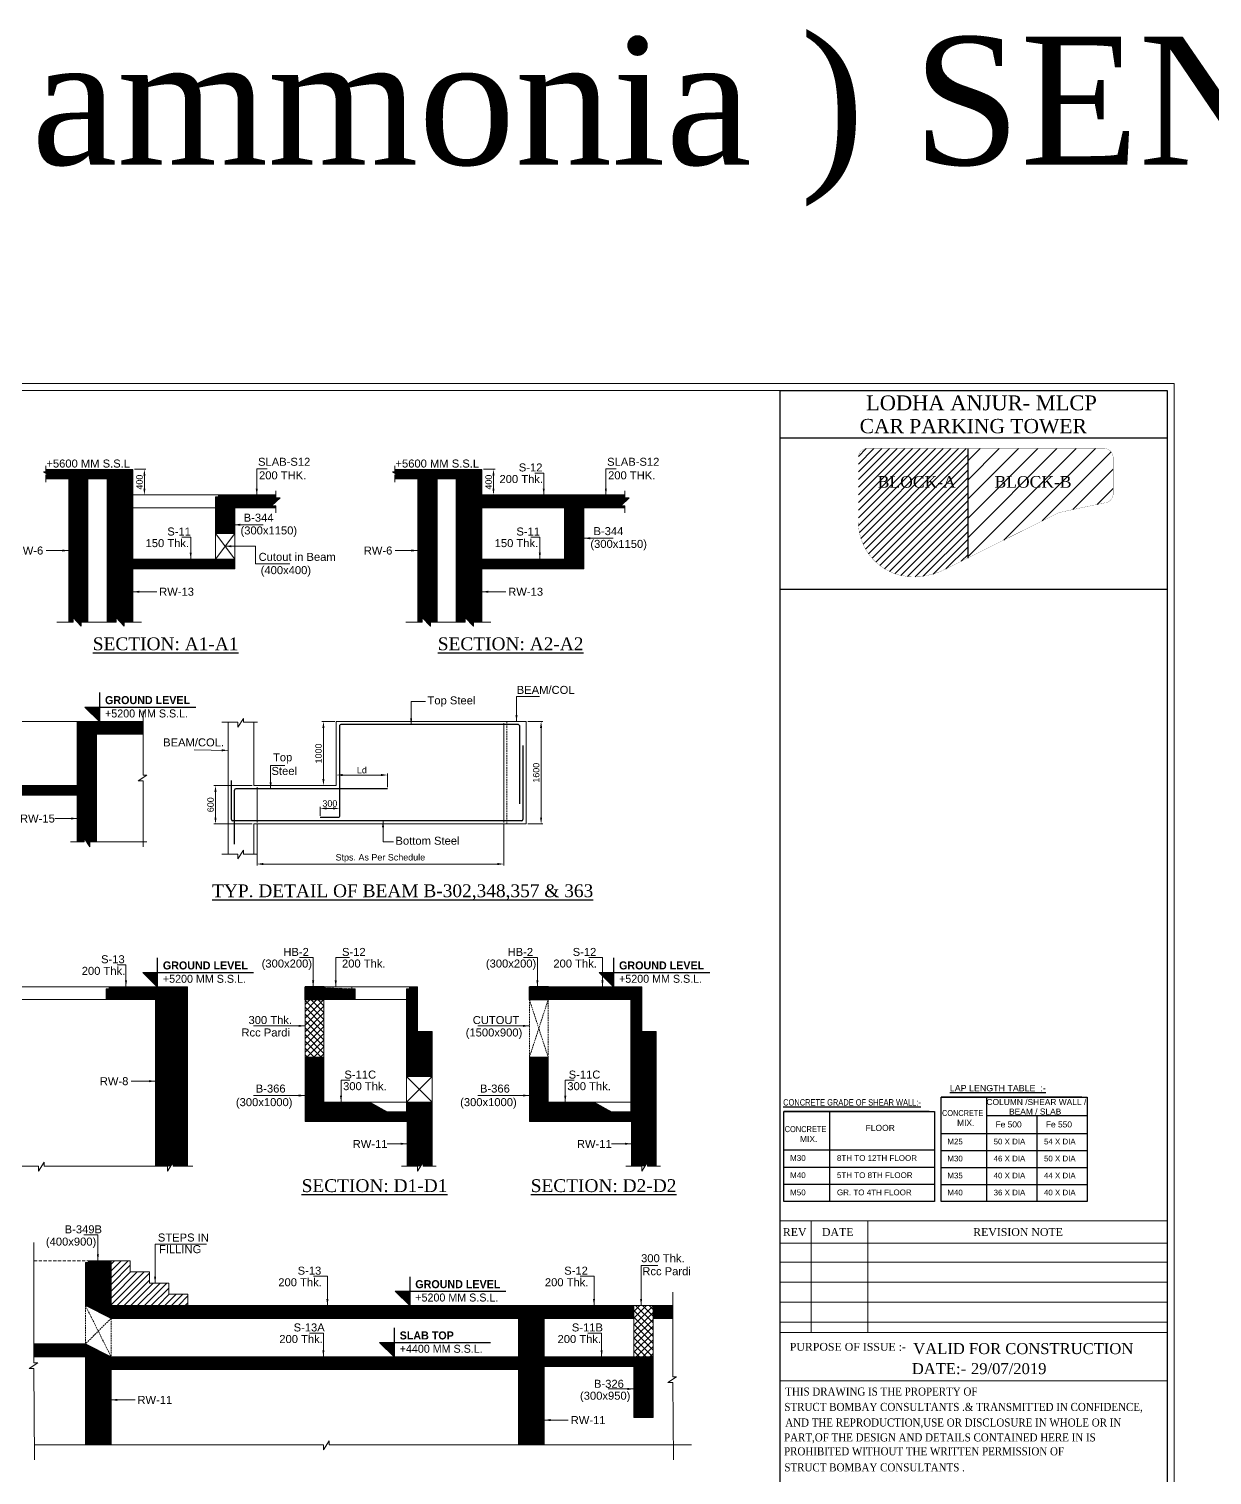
# Model space of a CAD drawing. Header units: millimetres. Extents: x -954 to 225541, y -300291 to -180647.
# Drawn here: x 172834 to 191301, y -223649 to -201078 of the extents above; entities that cross this region are included whole.
import ezdxf
from ezdxf.enums import TextEntityAlignment as Align

# ---------------------------------------------------------------- set-up
doc = ezdxf.new("R2010")
doc.units = ezdxf.units.MM
doc.header["$LTSCALE"] = 100
doc.header["$MEASUREMENT"] = 0
doc.header["$PDMODE"] = 3
doc.linetypes.add('DASHED', pattern=[0.75, 0.5, -0.25])
doc.linetypes.add('HIDDEN', pattern=[0.375, 0.25, -0.125])
doc.layers.add('Col. sch.', color=4, linetype='Continuous')
doc.layers.add('SHEET', color=7, linetype='Continuous')
for name, color, linetype, lineweight in [('CONCRETE', 7, 'Continuous', 20), ('D-sheet', 42, 'Continuous', 13), ('DIM', 8, 'Continuous', 13), ('HATCH', 251, 'Continuous', 9), ('LINE- 1', 7, 'Continuous', 25), ('MAIN TEXT', 6, 'Continuous', 25), ('REINF', 4, 'Continuous', 30), ('S- LEVEL', 1, 'Continuous', 25), ('SHADE', 252, 'Continuous', 13), ('STPS.', 3, 'Continuous', 18), ('SUNK', 251, 'Continuous', 9), ('TEXT', 255, 'Continuous', 25)]:
    doc.layers.add(name, color=color, linetype=linetype, lineweight=lineweight)
doc.styles.add('03_ALL SECTIONS.$0$STD-125', font='', dxfattribs={"height": 250})
doc.styles.add('ARIAL', font='arial.ttf')
doc.styles.add('STYLE3', font='times.ttf', dxfattribs={"width": 0.8, "height": 12})
doc.styles.add('TIMES NEW ROMAN', font='times.ttf', dxfattribs={"width": 0.8, "height": 12})
doc.styles.get('03_ALL SECTIONS.$0$STD-125').set_extended_font_data('Century Gothic')
doc.dimstyles.new('50', dxfattribs={"dimscale": 50, "dimtxt": 2, "dimasz": 2, "dimexe": 0.5, "dimexo": 0.5, "dimgap": 0.5, "dimtad": 1, "dimdec": 0, "dimzin": 3, "dimdsep": 46, "dimtxsty": 'ARIAL', "dimcen": 0, "dimdle": 1, "dimclrd": 256, "dimclre": 256, "dimclrt": 7, "dimadec": 0, "dimazin": 0, "dimtfac": 1, "dimtdec": 0, "dimtmove": 0, "dimatfit": 3, "dimfxl": 0, "dimtolj": 1, "dimtzin": 0, "dimlwd": -1, "dimlwe": -1, "dimarcsym": 0})
pattern_1 = [(45, (82194.751, -40152.02), (-8.8388348, 8.8388348), [])]
pattern_2 = [(45, (76010.751, -36215.02), (-8.8388348, 8.8388348), [])]
pattern_3 = [(45, (81838.751, -36215.02), (-8.8388348, 8.8388348), [])]

# ---------------------------------------------------------------- blocks, each defined once
blk = doc.blocks.new('*D41')
at = {"layer": 'Defpoints', "color": 0, "transparency": 16777216}
for p in [(179904, -207952), (180085, -207952), (179904, -208352)]:
    blk.add_point(p, dxfattribs=at)
at = {"layer": 'DIM', "transparency": 16777216}
for p, q in [((179929, -207952), (180110, -207952)), ((180085, -208252), (180085, -208052)), ((179929, -208352), (180110, -208352))]:
    blk.add_line(p, q, dxfattribs=at)
for points in [[(180068, -208052), (180101, -208052), (180085, -207952)], [(180068, -208252), (180101, -208252), (180085, -208352)]]:
    blk.add_solid(points, dxfattribs=at)
at = {"layer": 'DIM', "color": 7, "transparency": 16777216, "insert": (180009, -208152), "char_height": 100, "attachment_point": 5, "rotation": 90, "style": 'ARIAL'}
blk.add_mtext('\\A1;400', dxfattribs=at)
blk = doc.blocks.new('*D42')
at = {"layer": 'Defpoints', "color": 0, "transparency": 16777216}
for p in [(174455, -207952), (174636, -207952), (174455, -208352)]:
    blk.add_point(p, dxfattribs=at)
at = {"layer": 'DIM', "transparency": 16777216}
for p, q in [((174480, -207952), (174661, -207952)), ((174636, -208252), (174636, -208052)), ((174480, -208352), (174661, -208352))]:
    blk.add_line(p, q, dxfattribs=at)
for points in [[(174620, -208052), (174653, -208052), (174636, -207952)], [(174620, -208252), (174653, -208252), (174636, -208352)]]:
    blk.add_solid(points, dxfattribs=at)
at = {"layer": 'DIM', "color": 7, "transparency": 16777216, "insert": (174560, -208152), "char_height": 100, "attachment_point": 5, "rotation": 90, "style": 'ARIAL'}
blk.add_mtext('\\A1;400', dxfattribs=at)
blk = doc.blocks.new('*D43')
at = {"layer": 'Defpoints', "color": 0, "transparency": 16777216}
for p in [(176394, -213462), (180244, -213462), (180244, -214112)]:
    blk.add_point(p, dxfattribs=at)
at = {"layer": 'DIM', "transparency": 16777216}
for p, q in [((176394, -213487), (176394, -214137)), ((180244, -213487), (180244, -214137)), ((176494, -214112), (180144, -214112))]:
    blk.add_line(p, q, dxfattribs=at)
for points in [[(176494, -214095), (176494, -214129), (176394, -214112)], [(180144, -214095), (180144, -214129), (180244, -214112)]]:
    blk.add_solid(points, dxfattribs=at)
at = {"layer": 'DIM', "color": 7, "transparency": 16777216, "insert": (178319, -214022), "char_height": 100, "attachment_point": 5, "style": 'ARIAL'}
blk.add_mtext('\\A1;Stps. As Per Schedule', dxfattribs=at)
blk = doc.blocks.new('*D44')
at = {"layer": 'Defpoints', "color": 0, "transparency": 16777216}
for p in [(178431, -212723), (177631, -212887), (178431, -212937)]:
    blk.add_point(p, dxfattribs=at)
at = {"layer": 'DIM', "transparency": 16777216}
for p, q in [((177631, -212862), (177631, -212698)), ((177731, -212723), (178331, -212723)), ((178431, -212912), (178431, -212698))]:
    blk.add_line(p, q, dxfattribs=at)
for points in [[(177731, -212706), (177731, -212740), (177631, -212723)], [(178331, -212706), (178331, -212740), (178431, -212723)]]:
    blk.add_solid(points, dxfattribs=at)
at = {"layer": 'DIM', "color": 7, "transparency": 16777216, "insert": (178031, -212647), "char_height": 100, "attachment_point": 5, "style": 'ARIAL'}
blk.add_mtext('\\A1;Ld', dxfattribs=at)
blk = doc.blocks.new('*D45')
at = {"layer": 'Defpoints', "color": 0, "transparency": 16777216}
for p in [(180594, -211887), (180828, -211887), (180594, -213487)]:
    blk.add_point(p, dxfattribs=at)
at = {"layer": 'DIM', "transparency": 16777216}
for p, q in [((180619, -211887), (180853, -211887)), ((180828, -213387), (180828, -211987)), ((180619, -213487), (180853, -213487))]:
    blk.add_line(p, q, dxfattribs=at)
for points in [[(180811, -211987), (180844, -211987), (180828, -211887)], [(180811, -213387), (180844, -213387), (180828, -213487)]]:
    blk.add_solid(points, dxfattribs=at)
at = {"layer": 'DIM', "color": 7, "transparency": 16777216, "insert": (180752, -212687), "char_height": 100, "attachment_point": 5, "rotation": 90, "style": 'ARIAL'}
blk.add_mtext('\\A1;1600', dxfattribs=at)
blk = doc.blocks.new('*D46')
at = {"layer": 'Defpoints', "color": 0, "transparency": 16777216}
for p in [(177631, -211887), (177431, -212887), (177631, -212887)]:
    blk.add_point(p, dxfattribs=at)
at = {"layer": 'DIM', "transparency": 16777216}
for p, q in [((177606, -211887), (177406, -211887)), ((177431, -211987), (177431, -212787)), ((177606, -212887), (177406, -212887))]:
    blk.add_line(p, q, dxfattribs=at)
for points in [[(177414, -211987), (177447, -211987), (177431, -211887)], [(177414, -212787), (177447, -212787), (177431, -212887)]]:
    blk.add_solid(points, dxfattribs=at)
at = {"layer": 'DIM', "color": 7, "transparency": 16777216, "insert": (177355, -212387), "char_height": 100, "attachment_point": 5, "rotation": 90, "style": 'ARIAL'}
blk.add_mtext('\\A1;1000', dxfattribs=at)
blk = doc.blocks.new('*D47')
at = {"layer": 'Defpoints', "color": 0, "transparency": 16777216}
for p in [(176344, -212887), (175746, -213487), (176344, -213487)]:
    blk.add_point(p, dxfattribs=at)
at = {"layer": 'DIM', "transparency": 16777216}
for p, q in [((176319, -212887), (175721, -212887)), ((175746, -212987), (175746, -213387)), ((176319, -213487), (175721, -213487))]:
    blk.add_line(p, q, dxfattribs=at)
for points in [[(175729, -212987), (175762, -212987), (175746, -212887)], [(175729, -213387), (175762, -213387), (175746, -213487)]]:
    blk.add_solid(points, dxfattribs=at)
at = {"layer": 'DIM', "color": 7, "transparency": 16777216, "insert": (175670, -213187), "char_height": 100, "attachment_point": 5, "rotation": 90, "style": 'ARIAL'}
blk.add_mtext('\\A1;600', dxfattribs=at)
blk = doc.blocks.new('*D48')
at = {"layer": 'Defpoints', "color": 0, "transparency": 16777216}
for p in [(177381, -213244), (177381, -213385), (177681, -213365)]:
    blk.add_point(p, dxfattribs=at)
at = {"layer": 'DIM', "transparency": 16777216}
for p, q in [((177381, -213360), (177381, -213219)), ((177581, -213244), (177481, -213244)), ((177681, -213340), (177681, -213219))]:
    blk.add_line(p, q, dxfattribs=at)
for points in [[(177481, -213227), (177481, -213261), (177381, -213244)], [(177581, -213227), (177581, -213261), (177681, -213244)]]:
    blk.add_solid(points, dxfattribs=at)
at = {"layer": 'DIM', "color": 7, "transparency": 16777216, "insert": (177531, -213168), "char_height": 100, "attachment_point": 5, "style": 'ARIAL'}
blk.add_mtext('\\A1;300', dxfattribs=at)
blk = doc.blocks.new('03_ALL SECTIONS.$0$A$C3CA661EA')
at = {"layer": 'S- LEVEL', "ltscale": 1000}
h = blk.add_hatch(color=67, dxfattribs=at)
h.dxf.hatch_style = 1
h.paths.add_polyline_path([(0, 300), (-300, 300), (0, 0)])
blk.add_lwpolyline([(0, 600), (0, 0), (-300, 300), (2004, 300)], dxfattribs=at)

msp = doc.modelspace()

# ---------------------------------------------------------------- hatches: boundary and pattern name
at = {"layer": 'DIM'}
h = msp.add_hatch(dxfattribs=at)
h.set_pattern_fill('ANSI31', color=256, scale=678.990303, style=0)
h.set_pattern_definition([(45, (104837.12, -389518.86), (-60.01483, 60.01483), [])])
h.paths.add_polyline_path([(185779.8, -207764.7), (185779.8, -208758.6, 0.3513178), (186433.4, -209605.3, 0.1730551), (187139.7, -209509.2), (187486.6, -209336.5), (187486.6, -207627.5), (185917, -207627.5, 0.4142136)])
h = msp.add_hatch(dxfattribs=at)
h.set_pattern_fill('ANSI31', color=256, scale=1697.475759, style=0)
h.set_pattern_definition([(45, (100369.1, -388559.82), (-150.03708, 150.03708), [])])
h.paths.add_polyline_path([(189756, -207764.7, 0.4142136), (189618.8, -207627.5), (187486.6, -207627.5), (187486.6, -209336.5), (188913.2, -208626.2, -0.0000016), (188913.2, -208626.2), (189647.4, -208470, 0.3788572), (189756, -208321.9)])
h = msp.add_hatch(dxfattribs=at)
h.set_pattern_fill('ANSI31', color=256, scale=600)
h.set_pattern_definition([(45, (50676.62, -41189.45), (-53.033009, 53.033009), [])])
h.paths.add_polyline_path([(174715.9, -220652.5), (174715.9, -220477.5), (174415.9, -220477.5), (174415.9, -220302.5), (174115.9, -220302.5), (174115.9, -221002.5), (175315.9, -221002.5), (175315.9, -220827.5), (175015.9, -220827.5), (175015.9, -220652.5)])
at = {"layer": 'HATCH', "lineweight": 9}
h = msp.add_hatch(dxfattribs=at)
h.set_pattern_fill('ANSI37', color=256, scale=600, style=0)
h.set_pattern_definition([(45, (82194.75, -40152.02), (-53.033009, 53.033009), []), (135, (82194.75, -40152.02), (-53.033009, -53.033009), [])])
h.paths.add_polyline_path([(177439.3, -217128), (177439.3, -216228), (177144.8, -216228), (177144.8, -217128)])
h = msp.add_hatch(dxfattribs=at)
h.set_pattern_fill('ANSI37', color=256, scale=600, style=0)
h.set_pattern_definition([(45, (81838.75, -36215.02), (-53.033009, 53.033009), []), (135, (81838.75, -36215.02), (-53.033009, -53.033009), [])])
h.paths.add_polyline_path([(182275.9, -221002.5), (182575.9, -221002.5), (182575.9, -221802.5), (182275.9, -221802.5)])
at = {"layer": 'SHADE'}
h = msp.add_hatch(dxfattribs=at)
h.set_pattern_fill('ANSI31', color=256, scale=100)
h.set_pattern_definition(pattern_2)
h.paths.add_polyline_path([(174055.2, -210336.4), (174196.3, -210336.4), (174196.3, -210266.9), (174321.9, -210400.8), (174321.9, -210336.4), (174455.2, -210336.4), (174455.2, -209502.5), (176045.2, -209502.5), (176045.2, -209352.5), (175745.2, -209352.5), (174455.2, -209352.5), (174455.2, -208352.5), (174455.2, -207952.5), (174055.2, -207952.5), (173097.4, -207952.5), (173097.4, -207991.8), (173058.8, -207991.8), (173138.8, -208038.2), (173097.4, -208038.2), (173097.4, -208102.5), (173455.2, -208102.5), (173455.2, -210336.4), (173525.3, -210336.4), (173525.3, -210266.9), (173650.8, -210400.8), (173650.8, -210336.4), (173755.2, -210336.4), (173755.2, -208102.5), (174055.2, -208102.5)])
h = msp.add_hatch(dxfattribs=at)
h.set_pattern_fill('ANSI31', color=256, scale=100)
h.set_pattern_definition([(45, (86841.751, -36215.02), (-8.8388348, 8.8388348), [])])
h.paths.add_polyline_path([(179203.8, -208102.5), (179503.8, -208102.5), (179503.8, -210336.4), (179644.9, -210336.4), (179644.9, -210266.9), (179770.4, -210400.8), (179770.4, -210336.4), (179903.8, -210336.4), (179903.8, -209502.5), (181493.8, -209502.5), (181493.8, -208552.5), (182135.1, -208552.5), (182135.1, -208520.3), (182070.7, -208520.3), (182204.6, -208394.8), (182135.1, -208394.8), (182135.1, -208352.5), (181493.8, -208352.5), (181193.8, -208352.5), (179903.8, -208352.5), (179903.8, -207952.5), (179503.8, -207952.5), (178546, -207952.5), (178546, -207991.8), (178507.4, -207991.8), (178587.3, -208038.2), (178546, -208038.2), (178546, -208102.5), (178903.8, -208102.5), (178903.8, -210336.4), (178973.8, -210336.4), (178973.8, -210266.9), (179099.4, -210400.8), (179099.4, -210336.4), (179203.8, -210336.4)])
h.paths.add_polyline_path([(179903.8, -208552.5), (181193.8, -208552.5), (181193.8, -209352.5), (179903.8, -209352.5)], flags=16)
h.paths.add_polyline_path([(180071.3, -209200.1), (180814.6, -209200.1), (180814.6, -209008.6), (180071.3, -209008.6)], flags=8)
h.paths.add_polyline_path([(180409.5, -209019.5), (180843, -209019.5), (180843, -208825.6), (180409.5, -208825.6)], flags=8)
h = msp.add_hatch(dxfattribs=at)
h.set_pattern_fill('ANSI31', color=256, scale=100)
h.set_pattern_definition(pattern_2)
h.paths.add_polyline_path([(175745.2, -208952.5), (176045.2, -208952.5), (176045.2, -208552.5), (176686.5, -208552.5), (176686.5, -208520.3), (176622.2, -208520.3), (176756, -208394.8), (176686.5, -208394.8), (176686.5, -208352.5), (175795.2, -208352.5), (175795.2, -208382.5), (175745.2, -208382.5)])
h = msp.add_hatch(dxfattribs=at)
h.set_pattern_fill('ANSI31', color=256, scale=100)
h.set_pattern_definition([(45, (74762.006, -39749.587), (-8.8388348, 8.8388348), [])])
h.paths.add_polyline_path([(170036.2, -212887), (170036.2, -213766.6), (170147.4, -213766.6), (170147.4, -213706.6), (170235.4, -213843.6), (170235.4, -213766.6), (170436.2, -213766.6), (170436.2, -213037), (173586.2, -213037), (173586.2, -213766.6), (173697.4, -213766.6), (173697.4, -213706.6), (173785.4, -213843.6), (173785.4, -213766.6), (173886.2, -213766.6), (173886.2, -212087), (174615.8, -212087), (174615.8, -211887), (173586.2, -211887), (173586.2, -212887)])
h.paths.add_polyline_path([(166586.2, -213487), (166586.2, -212887), (165424.8, -212887), (165424.8, -213037), (166286.2, -213037), (166286.2, -213487)])
h = msp.add_hatch(dxfattribs=at)
h.set_pattern_fill('ANSI31', color=256, scale=100)
h.set_pattern_definition([(45, (82194.751, -35437.02), (-8.8388348, 8.8388348), [])])
h.paths.add_polyline_path([(174807.4, -218827.6), (175048.6, -218827.6), (175087.2, -218767.6), (175087.2, -218827.6), (175307.4, -218827.6), (175307.4, -216028), (174087.4, -216028), (174087.4, -216058), (174037.4, -216058), (174037.4, -216228), (174807.4, -216228)])
h = msp.add_hatch(dxfattribs=at)
h.set_pattern_fill('ANSI31', color=256, scale=100)
h.set_pattern_definition([(45, (78694.751, -40152.02), (-8.8388348, 8.8388348), [])])
h.paths.add_polyline_path([(177439.3, -216228), (177439.3, -216028), (177144.8, -216028), (177144.8, -216228)])
h = msp.add_hatch(dxfattribs=at)
h.set_pattern_fill('ANSI31', color=256, scale=100)
h.set_pattern_definition(pattern_1)
h.paths.add_polyline_path([(177439.3, -216228), (177926.3, -216228), (177926.3, -216058), (177876.3, -216058), (177439.3, -216040.1)])
h = msp.add_hatch(dxfattribs=at)
h.set_pattern_fill('ANSI31', color=256, scale=100)
h.set_pattern_definition(pattern_1)
h.paths.add_polyline_path([(178726.3, -217428), (179126.3, -217428), (179126.3, -216728), (178901.3, -216728), (178901.3, -216028), (178776.3, -216028), (178776.3, -216058), (178726.3, -216058)])
h = msp.add_hatch(dxfattribs=at)
h.set_pattern_fill('ANSI31', color=256, scale=100)
h.set_pattern_definition(pattern_1)
h.paths.add_polyline_path([(182626.3, -216728), (182401.3, -216728), (182401.3, -216028), (180939.3, -216028), (180939.3, -216228), (182226.3, -216228), (182226.3, -217978), (181926.3, -217978), (181656.3, -217828), (180939.3, -217828), (180939.3, -217128), (180644.8, -217128), (180644.8, -218128.4), (182236.6, -218128.4), (182236.6, -218827.6), (182447.6, -218827.6), (182486.2, -218767.6), (182486.2, -218827.6), (182626.3, -218827.6)])
h = msp.add_hatch(dxfattribs=at)
h.set_pattern_fill('ANSI31', color=256, scale=100)
h.set_pattern_definition(pattern_1)
h.paths.add_polyline_path([(180939.3, -216228), (180939.3, -216028), (180644.8, -216028), (180644.8, -216228)])
h = msp.add_hatch(dxfattribs=at)
h.set_pattern_fill('ANSI31', color=256, scale=100)
h.set_pattern_definition(pattern_1)
h.paths.add_polyline_path([(178736.6, -218827.6), (178947.6, -218827.6), (178986.2, -218767.6), (178986.2, -218827.6), (179126.3, -218827.6), (179126.3, -217828), (178726.3, -217828), (178726.3, -217978), (178426.3, -217978), (178156.3, -217828), (177439.3, -217828), (177439.3, -217128), (177144.8, -217128), (177144.8, -218128.4), (178736.6, -218128.4)])
h = msp.add_hatch(dxfattribs=at)
h.set_pattern_fill('ANSI31', color=256, scale=100)
h.set_pattern_definition(pattern_3)
h.paths.add_polyline_path([(180475.9, -223176), (180875.9, -223176), (180875.9, -221952.5), (182275.9, -221952.5), (182275.9, -222752.5), (182575.9, -222752.5), (182575.9, -221802.5), (180875.9, -221802.5), (180875.9, -221202.5), (182275.9, -221202.5), (182275.9, -221002.5), (174115.9, -221002.5), (174115.9, -220302.5), (173765.9, -220302.5), (173765.9, -220332.5), (173715.9, -220332.5), (173715.9, -221002.5), (174115.9, -221202.5), (180475.9, -221202.5), (180475.9, -221802.5), (174115.9, -221802.5), (173715.9, -221602.5), (172912.2, -221602.5), (172912.2, -221802.5), (173715.9, -221802.5), (173715.9, -223176), (174115.9, -223176), (174115.9, -222002.5), (180475.9, -222002.5)])
h = msp.add_hatch(dxfattribs=at)
h.set_pattern_fill('ANSI31', color=256, scale=100)
h.set_pattern_definition(pattern_3)
h.paths.add_polyline_path([(182575.9, -221002.5), (182575.9, -221202.5), (182883.6, -221202.5), (182883.6, -221002.5)])

# ---------------------------------------------------------------- linework, layer by layer
at = {"color": 0, "linetype": 'ByBlock'}
msp.add_line((184561.3, -207462.1), (190601.6, -207462.1), dxfattribs=at)
for p, q in [((187486.6, -207627.5), (187486.6, -209336.5)), ((184561.4, -209822.2), (190602.3, -209822.2))]:
    msp.add_line(p, q)
msp.add_lwpolyline([(184561.3, -206724.1), (190601.6, -206724.1), (190601.6, -231995), (184561.3, -231995)], close=True, dxfattribs=at)
at = {"const_width": 2.72}
msp.add_lwpolyline([(188913.2, -208626.2), (187139.7, -209509.2, -0.1730551), (186433.4, -209605.3, -0.3513178), (185779.8, -208758.6), (185779.8, -207764.7, -0.4142136), (185917, -207627.5), (189618.8, -207627.5, -0.4142136), (189756, -207764.7), (189756, -208321.9, -0.3788572), (189647.4, -208470), (188913.2, -208626.2, 0.0000016), (188913.2, -208626.2, 0.0000016)], format="xyb", dxfattribs=at)
at = {"layer": 'CONCRETE'}
for p, q in [((173097.4, -207952.5), (174055.2, -207952.5)), ((174055.2, -207952.5), (174455.2, -207952.5)), ((174455.2, -208352.5), (174455.2, -207952.5)), ((178546, -207952.5), (179503.8, -207952.5)), ((179503.8, -207952.5), (179903.8, -207952.5)), ((179903.8, -208352.5), (179903.8, -207952.5)), ((173097.4, -208102.5), (173455.2, -208102.5)), ((173455.2, -208102.5), (173455.2, -210336.4)), ((173755.2, -208102.5), (173755.2, -210336.4)), ((173755.2, -208102.5), (174055.2, -208102.5)), ((174055.2, -208102.5), (174055.2, -210336.4)), ((178546, -208102.5), (178903.8, -208102.5)), ((178903.8, -208102.5), (178903.8, -210336.4)), ((179203.8, -208102.5), (179203.8, -210336.4)), ((179203.8, -208102.5), (179503.8, -208102.5)), ((179503.8, -208102.5), (179503.8, -210336.4)), ((174455.2, -208352.5), (174455.2, -209352.5)), ((175745.2, -208382.5), (175745.2, -209352.5)), ((175795.2, -208382.5), (175745.2, -208382.5)), ((175795.2, -208352.5), (175795.2, -208382.5)), ((175795.2, -208352.5), (176686.5, -208352.5)), ((179903.8, -208352.5), (181193.8, -208352.5)), ((181193.8, -208352.5), (181493.8, -208352.5)), ((181493.8, -208352.5), (182135.1, -208352.5)), ((176045.2, -209502.5), (176045.2, -208552.5)), ((176045.2, -208552.5), (176686.5, -208552.5)), ((179903.8, -208552.5), (179903.8, -209352.5)), ((179903.8, -208552.5), (181193.8, -208552.5)), ((181193.8, -208552.5), (181193.8, -209352.5)), ((181493.8, -209502.5), (181493.8, -208552.5)), ((181493.8, -208552.5), (182135.1, -208552.5)), ((175745.2, -208952.5), (176045.2, -208952.5)), ((175745.2, -208952.5), (176045.2, -209352.5)), ((175745.2, -209352.5), (176045.2, -208952.5)), ((174455.2, -209352.5), (175745.2, -209352.5)), ((175745.2, -209352.5), (176045.2, -209352.5)), ((176045.2, -209502.5), (176045.2, -209352.5)), ((179903.8, -209352.5), (181193.8, -209352.5)), ((181493.8, -209502.5), (181493.8, -209352.5)), ((174455.2, -209502.5), (174455.2, -210336.4)), ((174455.2, -209502.5), (176045.2, -209502.5)), ((179903.8, -209502.5), (179903.8, -210336.4)), ((179903.8, -209502.5), (181493.8, -209502.5)), ((174615.8, -211887), (173586.2, -211887)), ((175943.8, -213956.1), (175943.8, -211899.1)), ((176343.8, -211899.1), (176343.8, -212887)), ((180293.8, -211887), (177630.8, -211887)), ((177630.8, -212887), (177630.8, -211887)), ((180293.8, -211887), (180593.8, -211887)), ((180593.8, -211887), (180593.8, -213487)), ((174615.8, -212087), (173886.2, -212087)), ((170436.2, -212887), (173586.2, -212887)), ((170436.2, -213037), (173586.2, -213037)), ((177630.8, -212887), (176343.8, -212887)), ((180593.8, -213487), (176343.8, -213487)), ((176343.8, -213487), (176343.8, -213956.1)), ((174037.4, -216058), (174037.4, -216228)), ((174087.4, -216028), (175307.4, -216028)), ((175307.4, -218827.6), (175307.4, -216028)), ((177144.8, -216028), (177876.3, -216028)), ((177144.8, -217128), (177144.8, -216028)), ((177144.8, -216228), (177144.8, -216028)), ((177439.3, -217128), (177439.3, -216028)), ((177926.3, -216058), (177926.3, -216228)), ((178726.3, -216058), (178726.3, -217428)), ((178776.3, -216028), (178901.3, -216028)), ((178901.3, -216028), (178901.3, -216728)), ((180644.8, -216028), (182401.3, -216028)), ((180644.8, -216228), (180644.8, -216028)), ((182401.3, -216028), (182401.3, -216728)), ((174807.4, -216228), (174037.4, -216228)), ((174807.4, -218827.6), (174807.4, -216228)), ((177144.8, -216228), (177439.3, -216228)), ((177439.3, -216228), (177926.3, -216228)), ((180644.8, -216228), (180939.3, -216228)), ((180939.3, -216228), (182226.3, -216228)), ((178901.3, -216728), (179126.3, -216728)), ((179126.3, -216728), (179126.3, -217428)), ((182401.3, -216728), (182626.3, -216728)), ((182626.3, -216728), (182626.3, -218827.6)), ((177144.8, -217128), (177439.3, -217128)), ((177144.8, -218128.4), (177144.8, -217128)), ((177439.3, -217828), (177439.3, -217128)), ((180644.8, -217128), (180939.3, -217128)), ((180644.8, -218128.4), (180644.8, -217128)), ((180939.3, -217828), (180939.3, -217128)), ((178726.3, -217428), (179126.3, -217428)), ((178726.3, -217828), (179126.3, -217428)), ((178726.3, -217428), (179126.3, -217828)), ((177439.3, -217828), (178156.3, -217828)), ((178156.3, -217828), (178426.3, -217978)), ((178726.3, -217828), (179126.3, -217828)), ((179126.3, -217828), (179126.3, -218827.6)), ((180939.3, -217828), (181656.3, -217828)), ((181656.3, -217828), (181926.3, -217978)), ((177144.8, -218128.4), (178736.6, -218128.4)), ((178736.6, -218128.4), (178736.6, -218827.6)), ((180644.8, -218128.4), (182236.6, -218128.4)), ((182236.6, -218128.4), (182236.6, -218827.6)), ((173715.9, -220332.5), (173715.9, -220331.5)), ((173715.9, -220332.5), (173715.9, -221002.5)), ((173715.9, -220332.5), (173765.9, -220332.5)), ((173765.9, -220302.5), (174115.9, -220302.5)), ((173765.9, -220302.5), (173765.9, -220332.5)), ((174115.9, -220302.5), (174115.9, -221002.5)), ((173715.9, -221002.5), (174115.9, -221202.5)), ((174115.9, -221002.5), (182883.6, -221002.5)), ((182275.9, -221002.5), (182275.9, -221802.5)), ((182575.9, -221002.5), (182575.9, -222752.5)), ((174115.9, -221202.5), (180475.9, -221202.5)), ((180475.9, -221202.5), (180475.9, -221802.5)), ((180875.9, -221202.5), (180875.9, -221802.5)), ((180875.9, -221202.5), (182275.9, -221202.5)), ((182575.9, -221202.5), (182883.6, -221202.5)), ((172912.2, -221602.5), (173715.9, -221602.5)), ((173715.9, -221602.5), (174115.9, -221802.5)), ((172912.2, -221802.5), (173715.9, -221802.5)), ((173715.9, -221802.5), (173715.9, -223176)), ((174115.9, -221802.5), (180475.9, -221802.5)), ((180875.9, -221802.5), (182575.9, -221802.5)), ((174115.9, -222002.5), (174115.9, -223176)), ((174115.9, -222002.5), (180475.9, -222002.5)), ((180475.9, -222002.5), (180475.9, -223176)), ((180875.9, -221952.5), (180875.9, -223176)), ((180875.9, -221952.5), (182275.9, -221952.5)), ((182275.9, -221952.5), (182275.9, -222752.5)), ((182275.9, -222752.5), (182575.9, -222752.5))]:
    msp.add_line(p, q, dxfattribs=at)
at = {"layer": 'CONCRETE', "color": 8, "linetype": 'HIDDEN', "lineweight": 9}
for p, q in [((180293.8, -211887), (180293.8, -213487)), ((180644.8, -216228), (180644.8, -217128)), ((180644.8, -216228), (180939.3, -217128)), ((180644.8, -217128), (180939.3, -216228)), ((180939.3, -217128), (180939.3, -216228)), ((182226.3, -217428), (182626.3, -217428)), ((182226.3, -217828), (182626.3, -217428)), ((182226.3, -217428), (182626.3, -217828)), ((182226.3, -217828), (182626.3, -217828)), ((173715.9, -221002.5), (174115.9, -221802.5)), ((173715.9, -221002.5), (173715.9, -221602.5)), ((174115.9, -221202.5), (173715.9, -221602.5)), ((174115.9, -221202.5), (174115.9, -221802.5))]:
    msp.add_line(p, q, dxfattribs=at)
at = {"layer": 'CONCRETE'}
for points in [[(173097.4, -207897.2), (173097.4, -207991.8), (173058.8, -207991.8), (173138.8, -208038.2), (173097.4, -208038.2), (173097.4, -208153)], [(178546, -207897.2), (178546, -207991.8), (178507.4, -207991.8), (178587.3, -208038.2), (178546, -208038.2), (178546, -208153)], [(176686.5, -208288), (176686.5, -208394.8), (176756, -208394.8), (176622.2, -208520.3), (176686.5, -208520.3), (176686.5, -208632)], [(182135.1, -208288), (182135.1, -208394.8), (182204.6, -208394.8), (182070.7, -208520.3), (182135.1, -208520.3), (182135.1, -208632)], [(173268.1, -210336.4), (173525.3, -210336.4), (173525.3, -210266.9), (173650.8, -210400.8), (173650.8, -210336.4), (173922.3, -210336.4)], [(173922.3, -210336.4), (174196.3, -210336.4), (174196.3, -210266.9), (174321.9, -210400.8), (174321.9, -210336.4), (174593.3, -210336.4)], [(178716.6, -210336.4), (178973.8, -210336.4), (178973.8, -210266.9), (179099.4, -210400.8), (179099.4, -210336.4), (179370.8, -210336.4)], [(179370.8, -210336.4), (179644.9, -210336.4), (179644.9, -210266.9), (179770.4, -210400.8), (179770.4, -210336.4), (180041.9, -210336.4)], [(173586.2, -212887), (173586.2, -211887)], [(174615.8, -211718.6), (174615.8, -212727.6), (174675.8, -212727.6), (174538.8, -212815.6), (174615.8, -212815.6), (174615.8, -213842.6)], [(176400.5, -211899.1), (176184.5, -211899.1), (176184.5, -211839.1), (176096.5, -211976.1), (176096.5, -211899.1), (175847.1, -211899.1)], [(173886.2, -212087), (173886.2, -213766.6)], [(173586.2, -213766.6), (173586.2, -213037)], [(173481.4, -213766.6), (173697.4, -213766.6), (173697.4, -213706.6), (173785.4, -213843.6), (173785.4, -213766.6), (174672, -213766.6)], [(176400.5, -213956.1), (176184.5, -213956.1), (176184.5, -213896.1), (176096.5, -214033.1), (176096.5, -213956.1), (175847.1, -213956.1)], [(174087.4, -216028), (174087.4, -216058), (174037.4, -216058)], [(177876.3, -216028), (177876.3, -216058), (177926.3, -216058)], [(178776.3, -216028), (178776.3, -216058), (178726.3, -216058)], [(182226.3, -216228), (182226.3, -217978), (181926.3, -217978)], [(178726.3, -217828), (178726.3, -217978), (178426.3, -217978)], [(174710.8, -218827.6), (173072.2, -218827.6), (173072.2, -218767.6), (172984.2, -218904.6), (172984.2, -218827.6), (169191.8, -218827.6)], [(175392.8, -218827.6), (175087.2, -218827.6), (175087.2, -218767.6), (174999.2, -218904.6), (174999.2, -218827.6), (174710.8, -218827.6)], [(179191.8, -218827.6), (178986.2, -218827.6), (178986.2, -218767.6), (178898.2, -218904.6), (178898.2, -218827.6), (178648.8, -218827.6)], [(182691.8, -218827.6), (182486.2, -218827.6), (182486.2, -218767.6), (182398.2, -218904.6), (182398.2, -218827.6), (182148.8, -218827.6)], [(172912.2, -220017), (172912.2, -221896), (172972.2, -221896), (172835.2, -221984), (172912.2, -221984), (172922.6, -223411.5)], [(174115.9, -220302.5), (174415.9, -220302.5), (174415.9, -220477.5), (174715.9, -220477.5), (174715.9, -220652.5), (175015.9, -220652.5), (175015.9, -220827.5), (175315.9, -220827.5), (175315.9, -221002.5)], [(182883.6, -220796.5), (182883.6, -222117), (182943.6, -222117), (182806.6, -222205), (182883.6, -222205), (182894, -223411.5)], [(183174.6, -223176), (177521, -223176), (177521, -223116), (177433, -223253), (177433, -223176), (172920.9, -223176)]]:
    msp.add_lwpolyline(points, dxfattribs=at)
at = {"layer": 'CONCRETE', "lineweight": 35}
for points in [[(177144.8, -216028), (177439.3, -216028), (177439.3, -216228), (177144.8, -216228)], [(180644.8, -216028), (180939.3, -216028), (180939.3, -216228), (180644.8, -216228)]]:
    msp.add_lwpolyline(points, close=True, dxfattribs=at)
at = {"layer": 'CONCRETE'}
msp.add_lwpolyline([(178726.3, -217428), (179126.3, -217428), (179126.3, -217828), (178726.3, -217828)], close=True, dxfattribs=at)
at = {"layer": 'CONCRETE', "color": 8, "linetype": 'HIDDEN', "lineweight": 9}
msp.add_lwpolyline([(182226.3, -217428), (182626.3, -217428), (182626.3, -217828), (182226.3, -217828)], close=True, dxfattribs=at)
at = {"layer": 'D-sheet'}
for p, q in [((184561.3, -219679.4, 0), (190601.6, -219679.4, 0)), ((184561.3, -219679.4, 0), (190601.6, -219679.4, 0)), ((185045.3, -221422.8, 0), (185045.3, -219679.4, 0)), ((185927, -221422.8, 0), (185927, -219679.4, 0)), ((184561.3, -220028.1, 0), (190601.6, -220028.1, 0)), ((184561.3, -220028.1, 0), (190601.6, -220028.1, 0)), ((184561.3, -220328, 0), (190601.6, -220328, 0)), ((184561.3, -220639.2, 0), (190601.6, -220639.2, 0)), ((184561.3, -220950.3, 0), (190601.6, -220950.3, 0)), ((184561.3, -221261.5, 0), (190601.6, -221261.5, 0)), ((184561.3, -221422.8, 0), (190601.6, -221422.8, 0)), ((184561.3, -221422.8, 0), (190601.6, -221422.8, 0)), ((184561.3, -222176.2, 0), (190601.6, -222176.2, 0))]:
    msp.add_line(p, q, dxfattribs=at)
at = {"layer": 'DIM'}
for p, q in [((175795.2, -208352.5), (174455.2, -208352.5)), ((175745.2, -208552.5), (174455.2, -208552.5)), ((177439.3, -216228), (177439.3, -216028)), ((180939.3, -216228), (180939.3, -216028)), ((178156.3, -217828), (178726.3, -217828)), ((181656.3, -217828), (182226.3, -217828))]:
    msp.add_line(p, q, dxfattribs=at)
at = {"layer": 'DIM', "linetype": 'DASHED'}
msp.add_line((172912.2, -220302.5), (173765.9, -220302.5), dxfattribs=at)
at = {"layer": 'LINE- 1'}
for p, q in [((189269.9, -217751.9), (187071, -217751.5)), ((187778.8, -217751.6), (187779, -219379.1)), ((186885.6, -217975.5, 0), (184614.7, -217975.3, 0)), ((185331.3, -217975.3, 0), (185331.5, -219379, 0)), ((187778.9, -218036.8), (189351.7, -218036.8)), ((188565.2, -218036.8), (188565.4, -219379.2)), ((187071, -218318.4), (189351.7, -218318.8)), ((184614.7, -218573.6, 0), (186968.3, -218573.9, 0)), ((187071, -218583.6), (189351.7, -218584)), ((184614.7, -218842.1, 0), (186968.3, -218842.3, 0)), ((187071, -218848.8), (189351.7, -218849.2)), ((184614.7, -219110.5, 0), (186968.3, -219110.8, 0)), ((187071, -219114), (189351.7, -219114.3))]:
    msp.add_line(p, q, dxfattribs=at)
msp.add_lwpolyline([(187071, -217751.6), (189351.7, -217751.6), (189351.7, -219379.4), (187071, -219379.2)], close=True, dxfattribs=at)
at = {"layer": 'LINE- 1', "elevation": 0}
msp.add_lwpolyline([(184614.7, -217975.3), (186968.3, -217975.4), (186968.3, -219379.2), (184614.7, -219379)], close=True, dxfattribs=at)
at = {"layer": 'REINF'}
for p, q in [((180543.8, -212264.1), (180543.8, -213417)), ((175993.8, -213417), (175993.8, -212806.1)), ((176043.8, -213804.1), (176043.8, -212957)), ((178430.8, -212937), (176063.8, -212937)), ((180523.8, -213437), (176013.8, -213437))]:
    msp.add_line(p, q, dxfattribs=at)
msp.add_lwpolyline([(180493.8, -213173.1), (180493.8, -211957, 0.4142136), (180473.8, -211937), (177700.8, -211937, 0.4142136), (177680.8, -211957), (177680.8, -213365.1, -0.4142136), (177660.8, -213385.1), (177380.8, -213385.1)], format="xyb", dxfattribs=at)
for centre, start, end in [((176063.8, -212957), 90, 180), ((176013.8, -213417), 180, 270), ((180523.8, -213417), 270, 0)]:
    msp.add_arc(centre, 20, start, end, dxfattribs=at)
at = {"layer": 'SHADE'}
for p, q in [((170436.2, -211887), (173586.2, -211887)), ((171987.4, -216028), (174087.4, -216028)), ((177876.3, -216028), (178776.3, -216028)), ((172037.4, -216228), (174037.4, -216228)), ((177926.3, -216228), (178726.3, -216228))]:
    msp.add_line(p, q, dxfattribs=at)
at = {"layer": 'STPS.'}
for p, q in [((180243.8, -211912), (180243.8, -213462)), ((176393.8, -212912), (176393.8, -213462))]:
    msp.add_line(p, q, dxfattribs=at)
at = {"layer": 'SUNK', "color": 5}
msp.add_lwpolyline([(154751.7, -232104.6), (190711.2, -232104.6), (190711.2, -206614.5), (154751.7, -206614.5)], close=True, dxfattribs=at)
at = {"layer": 'SUNK', "color": 6}
msp.add_lwpolyline([(154861.3, -231995), (190601.6, -231995), (190601.6, -206724.1), (154861.3, -206724.1)], close=True, dxfattribs=at)

# ---------------------------------------------------------------- block references
at = {"layer": 'S- LEVEL', "ltscale": 1000, "xscale": 0.75, "yscale": 0.75, "zscale": 0.75}
for p in [(173933.8, -211887), (174836.8, -216028), (181956.8, -216028), (178776.6, -221002.5), (178532.6, -221802.5)]:
    msp.add_blockref('03_ALL SECTIONS.$0$A$C3CA661EA', p, dxfattribs=at)

# ---------------------------------------------------------------- texts
at = {"layer": 'Col. sch.', "style": 'ARIAL'}
for s, height, p in [('M25', 88.4, (187169.6, -218399.2)), ('50 X DIA', 88.4, (187891.3, -218399.3)), ('54 X DIA', 88.4, (188676.9, -218399.3)), ('M30', 89.49, (184714.6, -218655.4, 0)), ('8TH TO 12TH FLOOR', 89.489, (185445.2, -218655.5, 0)), ('M30', 88.4, (187169.6, -218664.4)), ('46 X DIA', 88.4, (187891.3, -218664.4)), ('50 X DIA', 88.4, (188676.9, -218664.5)), ('M40', 89.49, (184714.6, -218923.8, 0)), ('5TH TO 8TH FLOOR', 89.489, (185445.2, -218923.9, 0)), ('M35', 88.4, (187169.6, -218929.6)), ('40 X DIA', 88.4, (187891.3, -218929.6)), ('44 X DIA', 88.4, (188676.9, -218929.6)), ('M50', 89.49, (184714.5, -219192.3, 0)), ('GR. TO 4TH FLOOR', 89.489, (185445.2, -219192.4, 0)), ('M40', 88.4, (187169.6, -219194.7)), ('36 X DIA', 88.4, (187891.3, -219194.8)), ('40 X DIA', 88.4, (188676.8, -219194.8))]:
    msp.add_text(s, height=height, dxfattribs=at).set_placement(p, align=Align.TOP_LEFT)
at = {"layer": 'MAIN TEXT', "style": 'TIMES NEW ROMAN'}
for s, height, rotation, p in [('R0 - PRINT(7 ammonia ) SENT ON 01/08/2019', 2000, 359.99642, (154832.1, -203196.8)), ('%%USECTION: A1-A1', 200, 0.00358, (173830.5, -210775, -0.9)), ('%%USECTION: A2-A2', 200, 0.00358, (179215.1, -210775, -0.9)), ('%%UTYP. DETAIL OF BEAM B-302,348,357 & 363', 200, 0.00358, (175692.5, -214629.6, -0.9)), ('%%USECTION: D1-D1', 200, 0.00358, (177090.6, -219231.5, -0.9)), ('%%USECTION: D2-D2', 200, 0.00358, (180665.6, -219231.5, -0.9))]:
    msp.add_text(s, height=height, rotation=rotation, dxfattribs=at).set_placement(p)
at = {"layer": 'MAIN TEXT', "style": 'ARIAL'}
for s, height, rotation, p in [('%%ULAP LENGTH TABLE  :-', 99.003, 0.00358, (187956.7, -217609.7)), ('COLUMN /SHEAR WALL /', 93.753, 0.00358, (188558.4, -217824.7)), ('BEAM / SLAB', 93.753, 0.00358, (188539.7, -217973.2)), ('FLOOR', 94.91, 0.00359, (186120.9, -218230, 0)), ('MIX.', 93.75, 0.00358, (187455.9, -218151.2)), ('Fe 500', 93.75, 0.00358, (188124.7, -218176.3)), ('Fe 550', 93.75, 0.00358, (188910.2, -218176.2)), ('MIX.', 94.91, 0.00359, (185004.4, -218404.3, 0))]:
    msp.add_text(s, height=height, rotation=rotation, dxfattribs=at).set_placement(p, align=Align.MIDDLE)
at = {"layer": 'MAIN TEXT', "style": 'ARIAL', "width": 0.8}
for s, height, rotation, p in [('%%UCONCRETE GRADE OF SHEAR WALL:-', 100.228, 0.00359, (185680.7, -217831.6, 0)), ('CONCRETE', 93.75, 0.00358, (187407.1, -217997.6)), ('CONCRETE', 94.91, 0.00359, (184954.9, -218248.8, 0))]:
    msp.add_text(s, height=height, rotation=rotation, dxfattribs=at).set_placement(p, align=Align.MIDDLE)
at = {"layer": 'S- LEVEL', "ltscale": 1000, "char_height": 125, "width": 2696.454, "attachment_point": 1, "style": '03_ALL SECTIONS.$0$STD-125'}
for s, insert in [('{\\fCentury Gothic|b1|i0|c0|p34;\\C1;GROUND LEVEL\\P}+5200 MM S.S.L.{\\fCentury Gothic|b1|i0|c0|p34; \\P }', (174021.7, -211491.2)), ('{\\fCentury Gothic|b1|i0|c0|p34;\\C1;GROUND LEVEL\\P}+5200 MM S.S.L.{\\fCentury Gothic|b1|i0|c0|p34; \\P }', (174924.7, -215632.2)), ('{\\fCentury Gothic|b1|i0|c0|p34;\\C1;GROUND LEVEL\\P}+5200 MM S.S.L.{\\fCentury Gothic|b1|i0|c0|p34; \\P }', (182044.7, -215632.2)), ('{\\fCentury Gothic|b1|i0|c0|p34;\\C1;GROUND LEVEL\\P}+5200 MM S.S.L.{\\fCentury Gothic|b1|i0|c0|p34; \\P }', (178864.5, -220606.7)), ('{\\fCentury Gothic|b1|i0|c0|p34;\\C1;SLAB TOP\\P}+4400 MM S.S.L.{\\fCentury Gothic|b1|i0|c0|p34; \\P }', (178620.5, -221406.7))]:
    msp.add_mtext(s, dxfattribs=dict(at, insert=insert))
at = {"layer": 'SHEET', "color": 2, "style": 'STYLE3'}
for s, height, p in [('LODHA ANJUR- MLCP', 232.125, (185899.2, -206798.5)), ('CAR PARKING TOWER', 222.397, (185800.3, -207165.7)), ('BLOCK-A', 181.33, (186082.3, -208057.2)), ('BLOCK-B', 181.33, (187905.2, -208057.2))]:
    msp.add_text(s, height=height, dxfattribs=at).set_placement(p, align=Align.TOP_LEFT)
at = {"layer": 'SHEET', "style": 'STYLE3'}
for s, height, p in [('REV', 122.32, (184601.7, -219916.8, 0)), ('DATE', 122.32, (185211.4, -219916.8, 0)), ('REVISION NOTE', 122.321, (187571.6, -219916.8, 0)), ('PURPOSE OF ISSUE :-', 122.321, (184709.6, -221708.2, 0))]:
    msp.add_text(s, height=height, dxfattribs=at).set_placement(p)
at = {"layer": 'SHEET', "color": 6, "style": 'STYLE3'}
for s, height, p in [('VALID FOR CONSTRUCTION', 171.249, (186636.2, -221760.5)), ('DATE:- ', 171.25, (186613.8, -222073.3)), ('29/07/2019', 171.25, (187536.8, -222073.3))]:
    msp.add_text(s, height=height, dxfattribs=at).set_placement(p)
at = {"layer": 'SHEET', "color": 4, "style": 'STYLE3', "width": 0.9}
for s, p in [('THIS DRAWING IS THE PROPERTY OF ', (184638, -222408.4, 0)), ('STRUCT BOMBAY CONSULTANTS .& TRANSMITTED IN CONFIDENCE,', (184625.6, -222648, 0)), ('AND THE REPRODUCTION,USE OR DISCLOSURE IN WHOLE OR IN', (184638, -222891.3, 0)), ('PART,OF THE DESIGN AND DETAILS CONTAINED HERE IN IS', (184619.3, -223123.5, 0)), ('PROHIBITED WITHOUT THE WRITTEN PERMISSION OF', (184619.3, -223340.8, 0)), ('STRUCT BOMBAY CONSULTANTS .', (184625.6, -223591.3, 0))]:
    msp.add_text(s, height=125.949, dxfattribs=at).set_placement(p)
at = {"layer": 'TEXT', "style": 'ARIAL'}
for s, rotation, p in [('+5600 MM S.S.L', 360, (173106.2, -207924)), ('SLAB-S12', 360, (176410, -207896.6)), ('+5600 MM S.S.L', 360, (178554.8, -207924)), ('S-12', 360, (180480.3, -207985)), ('SLAB-S12', 360, (181858.5, -207896.6)), ('200 THK.', 0, (176425, -208108.2, 389.1)), ('200 Thk.', 360, (180178.4, -208166)), ('200 THK.', 0, (181873.6, -208108.2, 389.1)), ('B-344', 360, (176185.6, -208769)), ('S-11', 360, (174993.3, -208985)), ('(300x1150)', 360, (176136.2, -208968)), ('S-11', 360, (180441.9, -208985)), ('B-344', 360, (181646.1, -208979)), ('RW-6', 360, (172611.7, -209282.2)), ('150 Thk.', 360, (174654.6, -209166)), ('RW-6', 360, (178060.2, -209282.2)), ('150 Thk.', 360, (180103.2, -209166)), ('(300x1150)', 360, (181596.8, -209178)), ('Cutout in Beam', 360, (176418.6, -209381)), ('(400x400)', 360, (176451.2, -209588)), ('RW-13', 360, (174866.7, -209924.8)), ('RW-13', 360, (180315.2, -209924.8)), ('BEAM/COL', 360, (180447.6, -211457.1)), ('Top Steel', 360, (179054.8, -211620.7)), ('BEAM/COL.', 360, (174928.6, -212276.1)), ('Top', 360, (176643.8, -212508.7)), ('Steel', 360, (176619.8, -212721.7)), ('RW-15', 360, (172694.3, -213464.6)), ('Bottom Steel', 360, (178554.8, -213810.7)), ('S-13', 360, (173960, -215660.6)), ('HB-2', 360, (176805, -215546.6)), ('S-12', 0, (177720, -215546.6)), ('HB-2', 360, (180305, -215546.6)), ('S-12', 360, (181321, -215546.6)), ('200 Thk.', 360, (173658.1, -215841.6)), ('(300x200)', 360, (176466.1, -215727.6)), ('200 Thk.', 0, (177720, -215727.6)), ('(300x200)', 360, (179966.1, -215727.6)), ('200 Thk.', 360, (181019.1, -215727.6)), ('Rcc Pardi', 360, (176151.1, -216803.6)), ('300 Thk.', 360, (176261, -216609.6)), ('(1500x900)', 360, (179651.1, -216803.6)), ('CUTOUT', 360, (179761, -216609.6)), ('S-11C', 0, (177757.7, -217460.6)), ('S-11C', 0, (181257.7, -217460.6)), ('RW-8', 360, (173940.1, -217563.6)), ('B-366', 360, (176374.2, -217679)), ('300 Thk.', 0, (177737.7, -217641.6)), ('B-366', 360, (179874.2, -217679)), ('300 Thk.', 0, (181237.7, -217641.6)), ('(300x1000)', 360, (176064.2, -217891)), ('(300x1000)', 360, (179564.2, -217891)), ('RW-11', 360, (177887, -218544)), ('RW-11', 360, (181387, -218544)), ('B-349B', 0, (173391.5, -219875.5)), ('(400x900)', 360, (173098.6, -220067.5)), ('STEPS IN', 0, (174846.5, -220003.5)), ('FILLING', 360, (174864.6, -220185.5)), ('300 Thk.', 0, (182388.8, -220327)), ('S-13', 360, (177027.9, -220521)), ('S-12', 360, (181188.9, -220521)), ('Rcc Pardi', 0, (182407.8, -220530)), ('200 Thk.', 360, (176725.9, -220702)), ('200 Thk.', 360, (180886.9, -220702)), ('S-13A', 360, (176964.9, -221407)), ('S-11B', 360, (181307.9, -221407)), ('200 Thk.', 360, (176741.9, -221588)), ('200 Thk.', 360, (181084.9, -221588)), ('B-326', 360, (181653.5, -222286.5)), ('RW-11', 0, (174527, -222538)), ('(300x950)', 360, (181435.1, -222472.5)), ('RW-11', 0, (181290, -222853))]:
    msp.add_text(s, height=125, rotation=rotation, dxfattribs=at).set_placement(p)

# ---------------------------------------------------------------- dimensions: what is measured, and where the dimension line sits
at = {"layer": 'DIM'}
for base, p1, p2, picture, middle in [((174636.2, -207952.5), (174455.2, -208352.5), (174455.2, -207952.5), '*D42', (174560.1, -208152.5)), ((180084.8, -207952.5), (179903.8, -208352.5), (179903.8, -207952.5), '*D41', (180008.7, -208152.5)), ((177430.6, -212887), (177630.8, -211887), (177630.8, -212887), '*D46', (177354.5, -212387)), ((180827.6, -211887), (180593.8, -213487), (180593.8, -211887), '*D45', (180751.5, -212687)), ((175745.6, -213487), (176343.8, -212887), (176343.8, -213487), '*D47', (175669.5, -213187))]:
    dim = msp.add_linear_dim(base=base, p1=p1, p2=p2, angle=90, dimstyle='50', dxfattribs=at)
    dim.commit()
    dim.dimension.update_dxf_attribs({"geometry": picture, "text_midpoint": middle})
for base, p1, p2, text, picture, middle in [((178430.8, -212723.1), (177630.8, -212887), (178430.8, -212937), 'Ld', '*D44', (178030.8, -212647.3)), ((180243.8, -214112.1), (176393.8, -213462), (180243.8, -213462), 'Stps. As Per Schedule', '*D43', (178318.8, -214022.4))]:
    dim = msp.add_linear_dim(base=base, p1=p1, p2=p2, text=text, dimstyle='50', dxfattribs=at)
    dim.commit()
    dim.dimension.update_dxf_attribs({"geometry": picture, "text_midpoint": middle})
dim = msp.add_linear_dim(base=(177380.8, -213244.1), p1=(177680.8, -213365.1), p2=(177380.8, -213385.1), dimstyle='50', dxfattribs=at)
dim.commit()
dim.dimension.update_dxf_attribs({"geometry": '*D48', "text_midpoint": (177530.8, -213168)})

# ---------------------------------------------------------------- leaders
for points, override in [([(176390.3, -208352.5), (176390.3, -207946.4), (176553.3, -207946.4)], {"dimgap": 0.5, "dimtad": 0}), ([(180869.1, -208352.5), (180869.1, -208010), (180730.3, -208010)], {"dimgap": 0.5, "dimtad": 0}), ([(181838.9, -208352.5), (181838.9, -207946.4), (182001.8, -207946.4)], {"dimgap": 0.5, "dimtad": 0}), ([(176033.2, -208817.5), (176491.2, -208817.5)], {"dimgap": 0.5, "dimtad": 0}), ([(173455.2, -209219.4), (173101.4, -209219.4)], {"dimgap": 0.5, "dimtad": 0}), ([(175359.2, -209352.5), (175359.2, -209010), (175220.4, -209010)], {"dimgap": 0.5, "dimtad": 0}), ([(175895.2, -209152.5), (176368.8, -209152.5), (176368.8, -209426), (176904.8, -209426)], {"dimgap": 0.5, "dimtad": 0}), ([(178903.8, -209219.4), (178550, -209219.4)], {"dimgap": 0.5, "dimtad": 0}), ([(180807.8, -209352.5), (180807.8, -209010), (180669, -209010)], {"dimgap": 0.5, "dimtad": 0}), ([(181493.8, -209027.5), (181951.8, -209027.5)], {"dimgap": 0.5, "dimtad": 0}), ([(174455.2, -209863), (174829.2, -209863)], {"dimgap": 0.5, "dimtad": 0}), ([(179903.8, -209863), (180277.8, -209863)], {"dimgap": 0.5, "dimtad": 0}), ([(178799.6, -211937), (178799.6, -211574.1), (179021.6, -211574.1)], {"dimgap": 0.5, "dimtad": 0}), ([(180443.8, -211887), (180443.8, -211496.1), (180800.6, -211496.1)], {"dimgap": 0.5, "dimtad": 0}), ([(175943.8, -212338.1), (175413.6, -212332.1)], {"dimgap": 0.5, "dimtad": 0}), ([(176606.6, -212937), (176606.6, -212574.1), (176828.6, -212574.1)], {"dimgap": 0.5, "dimtad": 0}), ([(173589.8, -213401.8), (173236, -213401.8)], {"dimgap": 0.5, "dimtad": 0}), ([(178360.6, -213437), (178360.6, -213764.1), (178521.6, -213764.1)], {"dimgap": 0.5, "dimtad": 0}), ([(174348.8, -216028), (174348.8, -215685.6), (174210, -215685.6)], {"dimgap": 0.5, "dimtad": 0}), ([(177269.8, -216028), (177269.8, -215571.6), (177055, -215571.6)], {"dimgap": 0.5, "dimtad": 0}), ([(177622.8, -216028), (177622.8, -215571.6), (177837.5, -215571.6)], {"dimgap": 0.5, "dimtad": 0}), ([(180769.8, -216028), (180769.8, -215571.6), (180555, -215571.6)], {"dimgap": 0.5, "dimtad": 0}), ([(181785.8, -216028), (181785.8, -215571.6), (181571, -215571.6)], {"dimgap": 0.5, "dimtad": 0}), ([(177144.8, -216638), (176339.8, -216638)], {"dimtad": 0}), ([(180644.8, -216638), (179839.8, -216638)], {"dimtad": 0}), ([(174807.4, -217500.8), (174429.8, -217500.8)], {"dimgap": 0.5, "dimtad": 0}), ([(177704.8, -217828), (177704.8, -217485.6), (177843.5, -217485.6)], {"dimgap": 0.5, "dimtad": 0}), ([(181204.8, -217828), (181204.8, -217485.6), (181343.5, -217485.6)], {"dimgap": 0.5, "dimtad": 0}), ([(177144.8, -217725), (176339.8, -217725)], {"dimtad": 0}), ([(180644.8, -217725), (179839.8, -217725)], {"dimtad": 0}), ([(178736.6, -218478), (178424.8, -218478)], {"dimgap": 0.5, "dimtad": 0}), ([(182236.6, -218478), (181924.8, -218478)], {"dimgap": 0.5, "dimtad": 0}), ([(173910.4, -220302.5), (173910.4, -219898.5), (173690.6, -219898.5)], {"dimgap": 0.5, "dimtad": 0}), ([(174803.6, -220652.5), (174803.6, -220043.5), (175607.6, -220043.5)], {"dimgap": 0.5, "dimtad": 0}), ([(177492.6, -221002.5), (177492.6, -220546), (177277.9, -220546)], {"dimgap": 0.5, "dimtad": 0}), ([(181653.6, -221002.5), (181653.6, -220546), (181438.9, -220546)], {"dimgap": 0.5, "dimtad": 0}), ([(177429.6, -221802.5), (177429.6, -221432), (177214.9, -221432)], {"dimgap": 0.5, "dimtad": 0}), ([(181772.6, -221802.5), (181772.6, -221432), (181557.9, -221432)], {"dimgap": 0.5, "dimtad": 0}), ([(182275.9, -222305), (181872.8, -222305)], {"dimtad": 0}), ([(174112, -222475.2), (174489.5, -222475.2)], {"dimgap": 0.5, "dimtad": 0}), ([(180875, -222790.2), (181252.5, -222790.2)], {"dimgap": 0.5, "dimtad": 0})]:
    msp.add_leader(points, dimstyle='50', override=override, dxfattribs=at)
at = {"layer": 'SHADE'}
msp.add_leader([(182388.8, -221002.5), (182388.8, -220377), (182649.8, -220377)], dimstyle='50', override={"dimgap": 0.5, "dimtad": 0}, dxfattribs=at)

doc.saveas('drawing.dxf')
